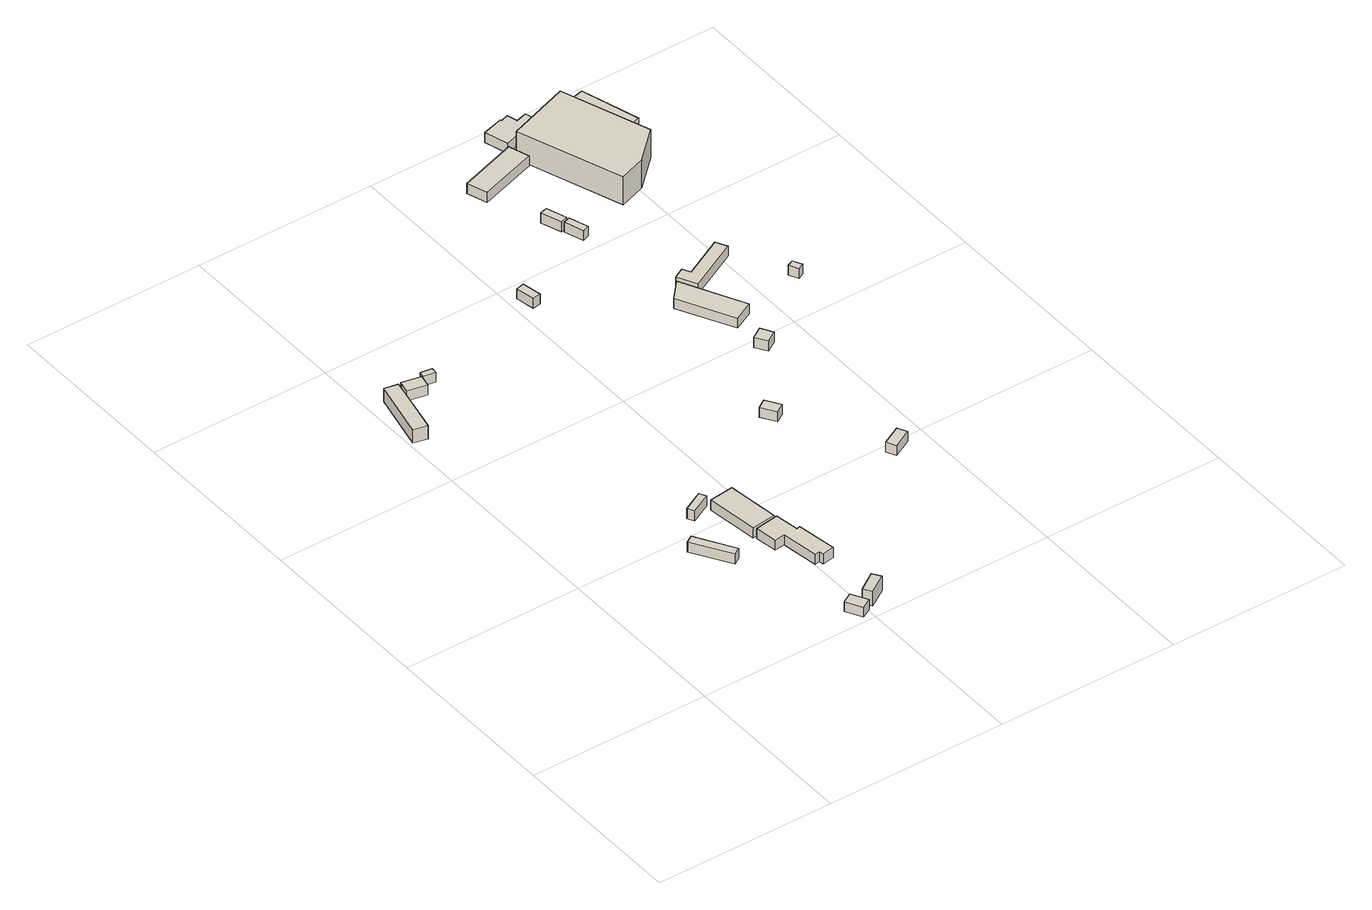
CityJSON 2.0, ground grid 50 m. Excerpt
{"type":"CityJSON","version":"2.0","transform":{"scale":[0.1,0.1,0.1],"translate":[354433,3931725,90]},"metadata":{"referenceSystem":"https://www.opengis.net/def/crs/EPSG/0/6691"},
"CityObjects":{
"building1":{"type":"Building","attributes":{"measuredHeight":5.6,"BuildingIDAttribute.prefecture":"14","BuildingIDAttribute.city":"14153","BuildingDetailAttribute.surveyYear":2015},"geometry":[{"type":"Solid","lod":"1","boundaries":[[[[0,1,2,3,4]],[[3,5,6,4]],[[2,7,5,3]],[[1,8,7,2]],[[0,9,8,1]],[[4,6,9,0]],[[5,7,8,9,6]]]]}]},
"building2":{"type":"Building","attributes":{"BuildingIDAttribute.prefecture":"14","BuildingIDAttribute.city":"14153","BuildingDetailAttribute.surveyYear":2015},"geometry":[{"type":"Solid","lod":"1","boundaries":[[[[10,11,12,13]],[[12,14,15,13]],[[11,16,14,12]],[[10,17,16,11]],[[13,15,17,10]],[[14,16,17,15]]]]}]},
"building3":{"type":"Building","attributes":{"BuildingIDAttribute.prefecture":"14","BuildingIDAttribute.city":"14153","BuildingDetailAttribute.surveyYear":2015},"geometry":[{"type":"Solid","lod":"1","boundaries":[[[[18,19,20,21]],[[20,22,23,21]],[[19,24,22,20]],[[18,25,24,19]],[[21,23,25,18]],[[22,24,25,23]]]]}]},
"building4":{"type":"Building","attributes":{"BuildingIDAttribute.prefecture":"14","BuildingIDAttribute.city":"14153","BuildingDetailAttribute.surveyYear":2015},"geometry":[{"type":"Solid","lod":"1","boundaries":[[[[26,27,28,29]],[[28,30,31,29]],[[27,32,30,28]],[[26,33,32,27]],[[29,31,33,26]],[[30,32,33,31]]]]}]},
"building5":{"type":"Building","attributes":{"BuildingIDAttribute.prefecture":"14","BuildingIDAttribute.city":"14153","BuildingDetailAttribute.surveyYear":2015},"geometry":[{"type":"Solid","lod":"1","boundaries":[[[[34,35,36,37]],[[36,38,39,37]],[[35,40,38,36]],[[34,41,40,35]],[[37,39,41,34]],[[38,40,41,39]]]]}]},
"building6":{"type":"Building","attributes":{"usage":"402","measuredHeight":4.5,"storeysAboveGround":2,"BuildingIDAttribute.prefecture":"14","BuildingIDAttribute.city":"14153","BuildingDetailAttribute.totalFloorArea":87.27,"BuildingDetailAttribute.buildingFootprintArea":43.64,"BuildingDetailAttribute.buildingStructureType":"610","BuildingDetailAttribute.buildingStructureOrgType":"2","BuildingDetailAttribute.orgUsage":"71","BuildingDetailAttribute.surveyYear":2015},"geometry":[{"type":"Solid","lod":"1","boundaries":[[[[42,43,44,45]],[[44,46,47,45]],[[43,48,46,44]],[[42,49,48,43]],[[45,47,49,42]],[[46,48,49,47]]]]}]},
"building7":{"type":"Building","attributes":{"BuildingIDAttribute.prefecture":"14","BuildingIDAttribute.city":"14153","BuildingDetailAttribute.surveyYear":2015},"geometry":[{"type":"Solid","lod":"1","boundaries":[[[[50,51,52,53]],[[52,54,55,53]],[[51,56,54,52]],[[50,57,56,51]],[[53,55,57,50]],[[54,56,57,55]]]]}]},
"building8":{"type":"Building","attributes":{"BuildingIDAttribute.prefecture":"14","BuildingIDAttribute.city":"14153","BuildingDetailAttribute.surveyYear":2015},"geometry":[{"type":"Solid","lod":"1","boundaries":[[[[58,59,60,61,62,63,64,65,66,67]],[[66,68,69,67]],[[65,70,68,66]],[[64,71,70,65]],[[63,72,71,64]],[[62,73,72,63]],[[61,74,73,62]],[[60,75,74,61]],[[59,76,75,60]],[[58,77,76,59]],[[67,69,77,58]],[[68,70,71,72,73,74,75,76,77,69]]]]}]},
"building9":{"type":"Building","attributes":{"usage":"402","measuredHeight":4.5,"storeysAboveGround":1,"BuildingIDAttribute.prefecture":"14","BuildingIDAttribute.city":"14153","BuildingDetailAttribute.totalFloorArea":83.18,"BuildingDetailAttribute.buildingFootprintArea":83.18,"BuildingDetailAttribute.buildingStructureType":"610","BuildingDetailAttribute.buildingStructureOrgType":"2","BuildingDetailAttribute.orgUsage":"71","BuildingDetailAttribute.surveyYear":2015},"geometry":[{"type":"Solid","lod":"1","boundaries":[[[[78,79,80,81]],[[80,82,83,81]],[[79,84,82,80]],[[78,85,84,79]],[[81,83,85,78]],[[82,84,85,83]]]]}]},
"building10":{"type":"Building","attributes":{"BuildingIDAttribute.prefecture":"14","BuildingIDAttribute.city":"14153","BuildingDetailAttribute.surveyYear":2015},"geometry":[{"type":"Solid","lod":"1","boundaries":[[[[86,87,88,89]],[[88,90,91,89]],[[87,92,90,88]],[[86,93,92,87]],[[89,91,93,86]],[[90,92,93,91]]]]}]},
"building11":{"type":"Building","attributes":{"BuildingIDAttribute.prefecture":"14","BuildingIDAttribute.city":"14153","BuildingDetailAttribute.surveyYear":2015},"geometry":[{"type":"Solid","lod":"1","boundaries":[[[[94,95,96,97]],[[96,98,99,97]],[[95,100,98,96]],[[94,101,100,95]],[[97,99,101,94]],[[98,100,101,99]]]]}]},
"building12":{"type":"Building","attributes":{"BuildingIDAttribute.prefecture":"14","BuildingIDAttribute.city":"14153","BuildingDetailAttribute.surveyYear":2015},"geometry":[{"type":"Solid","lod":"1","boundaries":[[[[102,103,104,105]],[[104,106,107,105]],[[103,108,106,104]],[[102,109,108,103]],[[105,107,109,102]],[[106,108,109,107]]]]}]},
"building13":{"type":"Building","attributes":{"BuildingIDAttribute.prefecture":"14","BuildingIDAttribute.city":"14153","BuildingDetailAttribute.surveyYear":2015},"geometry":[{"type":"Solid","lod":"1","boundaries":[[[[110,111,112,113]],[[112,114,115,113]],[[111,116,114,112]],[[110,117,116,111]],[[113,115,117,110]],[[114,116,117,115]]]]}]},
"building14":{"type":"Building","attributes":{"BuildingIDAttribute.prefecture":"14","BuildingIDAttribute.city":"14153","BuildingDetailAttribute.surveyYear":2015},"geometry":[{"type":"Solid","lod":"1","boundaries":[[[[118,119,120,121]],[[120,122,123,121]],[[119,124,122,120]],[[118,125,124,119]],[[121,123,125,118]],[[122,124,125,123]]]]}]},
"building15":{"type":"Building","attributes":{"BuildingIDAttribute.prefecture":"14","BuildingIDAttribute.city":"14153","BuildingDetailAttribute.surveyYear":2015},"geometry":[{"type":"Solid","lod":"1","boundaries":[[[[126,127,128,129]],[[128,130,131,129]],[[127,132,130,128]],[[126,133,132,127]],[[129,131,133,126]],[[130,132,133,131]]]]}]},
"building16":{"type":"Building","attributes":{"BuildingIDAttribute.prefecture":"14","BuildingIDAttribute.city":"14153","BuildingDetailAttribute.surveyYear":2015},"geometry":[{"type":"Solid","lod":"1","boundaries":[[[[134,135,136,137]],[[136,138,139,137]],[[135,140,138,136]],[[134,141,140,135]],[[137,139,141,134]],[[138,140,141,139]]]]}]},
"building17":{"type":"Building","attributes":{"BuildingIDAttribute.prefecture":"14","BuildingIDAttribute.city":"14153","BuildingDetailAttribute.surveyYear":2015},"geometry":[{"type":"Solid","lod":"1","boundaries":[[[[142,143,144,145]],[[144,146,147,145]],[[143,148,146,144]],[[142,149,148,143]],[[145,147,149,142]],[[146,148,149,147]]]]}]},
"building18":{"type":"Building","attributes":{"BuildingIDAttribute.prefecture":"14","BuildingIDAttribute.city":"14153","BuildingDetailAttribute.surveyYear":2015},"geometry":[{"type":"Solid","lod":"1","boundaries":[[[[150,151,152,153,154,155]],[[154,156,157,155]],[[153,158,156,154]],[[152,159,158,153]],[[151,160,159,152]],[[150,161,160,151]],[[155,157,161,150]],[[156,158,159,160,161,157]]]]}]},
"building19":{"type":"Building","attributes":{"BuildingIDAttribute.prefecture":"14","BuildingIDAttribute.city":"14153","BuildingDetailAttribute.surveyYear":2015},"geometry":[{"type":"Solid","lod":"1","boundaries":[[[[162,163,164,165]],[[164,166,167,165]],[[163,168,166,164]],[[162,169,168,163]],[[165,167,169,162]],[[166,168,169,167]]]]}]},
"building20":{"type":"Building","attributes":{"usage":"431","storeysAboveGround":1,"BuildingIDAttribute.prefecture":"14","BuildingIDAttribute.city":"14153","BuildingDetailAttribute.totalFloorArea":128.72,"BuildingDetailAttribute.buildingFootprintArea":128.72,"BuildingDetailAttribute.buildingStructureType":"610","BuildingDetailAttribute.buildingStructureOrgType":"2","BuildingDetailAttribute.orgUsage":"143","BuildingDetailAttribute.surveyYear":2015},"geometry":[{"type":"Solid","lod":"1","boundaries":[[[[170,171,172,173,174,175,176,177]],[[176,178,179,177]],[[175,180,178,176]],[[174,181,180,175]],[[173,182,181,174]],[[172,183,182,173]],[[171,184,183,172]],[[170,185,184,171]],[[177,179,185,170]],[[178,180,181,182,183,184,185,179]]]]}]},
"building21":{"type":"Building","attributes":{"usage":"431","measuredHeight":8.9,"storeysAboveGround":3,"BuildingIDAttribute.prefecture":"14","BuildingIDAttribute.city":"14153","BuildingDetailAttribute.totalFloorArea":1516.93,"BuildingDetailAttribute.buildingFootprintArea":505.64,"BuildingDetailAttribute.buildingStructureType":"610","BuildingDetailAttribute.buildingStructureOrgType":"2","BuildingDetailAttribute.orgUsage":"143","BuildingDetailAttribute.surveyYear":2015},"geometry":[{"type":"Solid","lod":"1","boundaries":[[[[186,187,188,189,190,191]],[[190,192,193,191]],[[189,194,192,190]],[[188,195,194,189]],[[187,196,195,188]],[[186,197,196,187]],[[191,193,197,186]],[[192,194,195,196,197,193]]]]}]},
"building22":{"type":"Building","attributes":{"usage":"431","measuredHeight":8,"storeysAboveGround":3,"BuildingIDAttribute.prefecture":"14","BuildingIDAttribute.city":"14153","BuildingDetailAttribute.totalFloorArea":349.22,"BuildingDetailAttribute.buildingFootprintArea":116.41,"BuildingDetailAttribute.buildingStructureType":"610","BuildingDetailAttribute.buildingStructureOrgType":"2","BuildingDetailAttribute.orgUsage":"143","BuildingDetailAttribute.surveyYear":2015},"geometry":[{"type":"Solid","lod":"1","boundaries":[[[[198,199,200,201]],[[200,202,203,201]],[[199,204,202,200]],[[198,205,204,199]],[[201,203,205,198]],[[202,204,205,203]]]]}]}
},
"vertices":[
[7,1163,9],[44,1328,9],[81,1320,9],[74,1285,9],[45,1154,9],[74,1285,49],[45,1154,49],[81,1320,49],[44,1328,49],[7,1163,49],
[343,343,15],[280,446,15],[300,459,15],[363,356,15],[300,459,45],[363,356,45],[280,446,45],[343,343,45],
[470,6,13],[445,50,13],[473,66,13],[498,22,13],[473,66,43],[498,22,43],[445,50,43],[470,6,43],
[87,1318,23],[139,1307,23],[132,1272,23],[79,1284,23],[132,1272,53],[79,1284,53],[139,1307,53],[87,1318,53],
[353,547,15],[409,577,15],[419,558,15],[363,529,15],[419,558,45],[363,529,45],[409,577,45],[353,547,45],
[501,54,9],[552,88,9],[567,65,9],[515,31,9],[567,65,52],[515,31,52],[552,88,52],[501,54,52],
[146,1321,23],[177,1316,23],[175,1300,23],[143,1305,23],[175,1300,53],[143,1305,53],[177,1316,53],[146,1321,53],
[514,227,9],[512,239,9],[498,236,9],[483,339,9],[454,335,9],[445,396,9],[511,406,9],[521,340,9],[531,342,9],[548,232,9],[531,342,39],[548,232,39],[521,340,39],[511,406,39],[445,396,39],[454,335,39],[483,339,39],[498,236,39],[512,239,39],[514,227,39],
[505,408,12],[437,399,12],[419,543,12],[487,551,12],[419,543,42],[487,551,42],[437,399,42],[505,408,42],
[524,1387,22],[514,1439,22],[537,1444,22],[547,1391,22],[537,1444,52],[547,1391,52],[514,1439,52],[524,1387,52],
[744,773,9],[769,734,9],[744,718,9],[719,757,9],[744,718,39],[719,757,39],[769,734,39],[744,773,39],
[937,508,4],[950,482,4],[897,455,4],[884,481,4],[897,455,34],[884,481,34],[950,482,34],[937,508,34],
[894,993,11],[913,960,11],[882,941,11],[862,973,11],[882,941,41],[862,973,41],[913,960,41],[894,993,41],
[873,1051,13],[796,1200,13],[840,1248,13],[927,1078,13],[840,1248,43],[927,1078,43],[796,1200,43],[873,1051,43],
[749,1579,20],[729,1635,20],[750,1642,20],[769,1586,20],[750,1642,50],[769,1586,50],[729,1635,50],[749,1579,50],
[771,1522,20],[753,1575,20],[772,1581,20],[790,1529,20],[772,1581,50],[790,1529,50],[753,1575,50],[771,1522,50],
[835,1824,19],[674,1772,19],[656,1828,19],[817,1880,19],[656,1828,49],[817,1880,49],[674,1772,49],[835,1824,49],
[848,1262,13],[877,1277,13],[888,1255,13],[999,1312,13],[1015,1281,13],[875,1209,13],[1015,1281,43],[875,1209,43],[999,1312,43],[888,1255,43],[877,1277,43],[848,1262,43],
[1100,1115,12],[1087,1141,12],[1104,1149,12],[1117,1124,12],[1104,1149,42],[1117,1124,42],[1087,1141,42],[1100,1115,42],
[860,1973,19],[861,1969,19],[883,1976,19],[891,1947,19],[921,1956,19],[931,1924,19],[822,1891,19],[803,1956,19],[822,1891,49],[803,1956,49],[931,1924,49],[921,1956,49],[891,1947,49],[883,1976,49],[861,1969,49],[860,1973,49],
[829,1867,14],[1002,1927,14],[1059,1764,14],[1087,1685,14],[1003,1606,14],[930,1580,14],[1003,1606,98],[930,1580,98],[1087,1685,98],[1059,1764,98],[1002,1927,98],[829,1867,98],
[1002,1927,15],[1077,1944,15],[1124,1783,15],[1059,1764,15],[1124,1783,51],[1059,1764,51],[1077,1944,51],[1002,1927,51]
]}
